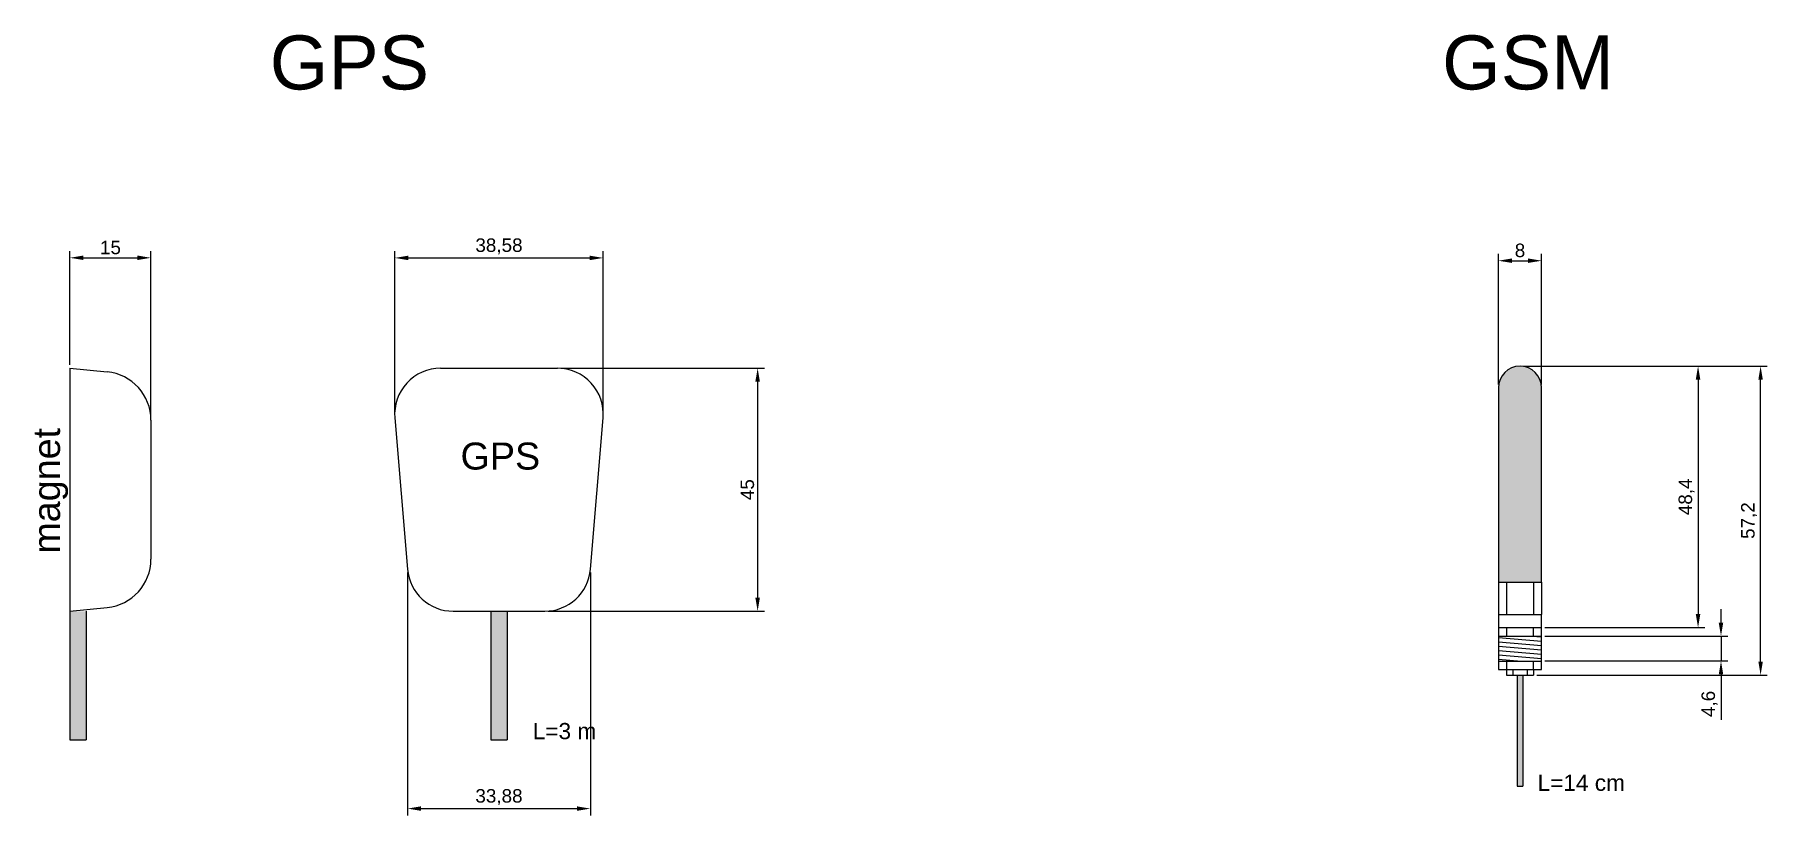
# Model space of a CAD drawing. Header units: millimetres. Extents: x -404 to -83, y 48 to 193.
import ezdxf

# ---------------------------------------------------------------- set-up
doc = ezdxf.new("R2010")
doc.units = ezdxf.units.MM
for name, color, linetype in [('antenna', 7, 'Continuous'), ('dim', 252, 'Continuous'), ('wires', 7, 'Continuous')]:
    doc.layers.add(name, color=color, linetype=linetype)
doc.styles.get("Standard").update_dxf_attribs({"font": 'arial.ttf'})
doc.dimstyles.new('ISO-25', dxfattribs={"dimtxt": 2.5, "dimasz": 2.5, "dimexe": 1.25, "dimexo": 0.625, "dimtad": 1, "dimtxsty": 'Standard', "dimcen": 2.5, "dimadec": 0, "dimazin": 0, "dimtfac": 1, "dimtmove": 0, "dimatfit": 3, "dimfxl": 1, "dimarcsym": 0})

# ---------------------------------------------------------------- blocks, each defined once
blk = doc.blocks.new('*D29')
at = {"layer": 'Defpoints', "color": 0}
for p in [(-298.98, 151.62), (-337.56, 121.98), (-298.98, 121.98)]:
    blk.add_point(p, dxfattribs=at)
at = {"layer": 'dim', "color": 0, "lineweight": -2}
for p, q in [((-337.56, 122.61), (-337.56, 152.87)), ((-335.06, 151.62), (-301.48, 151.62)), ((-298.98, 122.61), (-298.98, 152.87))]:
    blk.add_line(p, q, dxfattribs=at)
at = {"layer": 'dim', "color": 0}
for points in [[(-335.06, 152.04), (-335.06, 151.2), (-337.56, 151.62)], [(-301.48, 152.04), (-301.48, 151.2), (-298.98, 151.62)]]:
    blk.add_solid(points, dxfattribs=at)
at = {"layer": 'dim', "color": 0, "insert": (-318.27, 153.75), "char_height": 2.5, "attachment_point": 5}
blk.add_mtext('38,58', dxfattribs=at)
blk = doc.blocks.new('*D30')
at = {"layer": 'Defpoints', "color": 0}
for p in [(-335.21, 93.98), (-301.33, 93.98), (-301.33, 49.63)]:
    blk.add_point(p, dxfattribs=at)
at = {"layer": 'dim', "color": 0, "lineweight": -2}
for p, q in [((-335.21, 93.36), (-335.21, 48.38)), ((-301.33, 93.36), (-301.33, 48.38)), ((-332.71, 49.63), (-303.83, 49.63))]:
    blk.add_line(p, q, dxfattribs=at)
at = {"layer": 'dim', "color": 0}
for points in [[(-332.71, 50.05), (-332.71, 49.22), (-335.21, 49.63)], [(-303.83, 50.05), (-303.83, 49.22), (-301.33, 49.63)]]:
    blk.add_solid(points, dxfattribs=at)
at = {"layer": 'dim', "color": 0, "insert": (-318.27, 51.76), "char_height": 2.5, "attachment_point": 5}
blk.add_mtext('33,88', dxfattribs=at)
blk = doc.blocks.new('*D31')
at = {"layer": 'Defpoints', "color": 0}
for p in [(-307.45, 131.2), (-309.8, 86.2), (-270.36, 86.2)]:
    blk.add_point(p, dxfattribs=at)
at = {"layer": 'dim', "color": 0, "lineweight": -2}
for p, q in [((-306.83, 131.2), (-269.11, 131.2)), ((-270.36, 128.7), (-270.36, 88.7)), ((-309.18, 86.2), (-269.11, 86.2))]:
    blk.add_line(p, q, dxfattribs=at)
at = {"layer": 'dim', "color": 0}
for points in [[(-270.78, 128.7), (-269.94, 128.7), (-270.36, 131.2)], [(-270.78, 88.7), (-269.94, 88.7), (-270.36, 86.2)]]:
    blk.add_solid(points, dxfattribs=at)
at = {"layer": 'dim', "color": 0, "insert": (-272.26, 108.7), "char_height": 2.5, "attachment_point": 5, "rotation": 90}
blk.add_mtext('45', dxfattribs=at)
blk = doc.blocks.new('*D32')
at = {"layer": 'Defpoints', "color": 0}
for p in [(-382.73, 151.64), (-397.73, 131.2), (-382.73, 121.57)]:
    blk.add_point(p, dxfattribs=at)
at = {"layer": 'dim', "color": 0, "lineweight": -2}
for p, q in [((-397.73, 131.82), (-397.73, 152.89)), ((-395.23, 151.64), (-385.23, 151.64)), ((-382.73, 122.19), (-382.73, 152.89))]:
    blk.add_line(p, q, dxfattribs=at)
at = {"layer": 'dim', "color": 0}
for points in [[(-395.23, 152.06), (-395.23, 151.23), (-397.73, 151.64)], [(-385.23, 152.06), (-385.23, 151.23), (-382.73, 151.64)]]:
    blk.add_solid(points, dxfattribs=at)
at = {"layer": 'dim', "color": 0, "insert": (-390.23, 153.54), "char_height": 2.5, "attachment_point": 5}
blk.add_mtext('15', dxfattribs=at)
blk = doc.blocks.new('*D33')
at = {"layer": 'Defpoints', "color": 0}
for p in [(-125.15, 151.1), (-133.15, 127.57), (-125.15, 127.57)]:
    blk.add_point(p, dxfattribs=at)
at = {"layer": 'dim', "color": 0, "lineweight": -2}
for p, q in [((-133.15, 128.19), (-133.15, 152.35)), ((-130.65, 151.1), (-127.65, 151.1)), ((-125.15, 128.19), (-125.15, 152.35))]:
    blk.add_line(p, q, dxfattribs=at)
at = {"layer": 'dim', "color": 0}
for points in [[(-130.65, 151.52), (-130.65, 150.69), (-133.15, 151.1)], [(-127.65, 151.52), (-127.65, 150.69), (-125.15, 151.1)]]:
    blk.add_solid(points, dxfattribs=at)
at = {"layer": 'dim', "color": 0, "insert": (-129.15, 153), "char_height": 2.5, "attachment_point": 5}
blk.add_mtext('8', dxfattribs=at)
blk = doc.blocks.new('*D34')
at = {"layer": 'Defpoints', "color": 0}
for p in [(-129.15, 131.57), (-84.59, 131.57), (-126.65, 74.37)]:
    blk.add_point(p, dxfattribs=at)
at = {"layer": 'dim', "color": 0, "lineweight": -2}
for p, q in [((-128.53, 131.57), (-83.34, 131.57)), ((-84.59, 76.87), (-84.59, 129.07)), ((-126.03, 74.37), (-83.34, 74.37))]:
    blk.add_line(p, q, dxfattribs=at)
at = {"layer": 'dim', "color": 0}
for points in [[(-85, 129.07), (-84.17, 129.07), (-84.59, 131.57)], [(-85, 76.87), (-84.17, 76.87), (-84.59, 74.37)]]:
    blk.add_solid(points, dxfattribs=at)
at = {"layer": 'dim', "color": 0, "insert": (-86.71, 102.97), "char_height": 2.5, "attachment_point": 5, "rotation": 90}
blk.add_mtext('57,2', dxfattribs=at)
blk = doc.blocks.new('*D35')
at = {"layer": 'Defpoints', "color": 0}
for p in [(-128.53, 131.57), (-125.15, 83.17), (-96.17, 83.17)]:
    blk.add_point(p, dxfattribs=at)
at = {"layer": 'dim', "color": 0, "lineweight": -2}
for p, q in [((-127.9, 131.57), (-94.92, 131.57)), ((-96.17, 129.07), (-96.17, 85.67)), ((-124.53, 83.17), (-94.92, 83.17))]:
    blk.add_line(p, q, dxfattribs=at)
at = {"layer": 'dim', "color": 0}
for points in [[(-96.59, 129.07), (-95.75, 129.07), (-96.17, 131.57)], [(-96.59, 85.67), (-95.75, 85.67), (-96.17, 83.17)]]:
    blk.add_solid(points, dxfattribs=at)
at = {"layer": 'dim', "color": 0, "insert": (-98.3, 107.37), "char_height": 2.5, "attachment_point": 5, "rotation": 90}
blk.add_mtext('48,4', dxfattribs=at)
blk = doc.blocks.new('*D36')
at = {"layer": 'Defpoints', "color": 0}
for p in [(-125.15, 81.57), (-125.15, 76.97), (-91.92, 76.97)]:
    blk.add_point(p, dxfattribs=at)
at = {"layer": 'dim', "color": 0, "lineweight": -2}
for p, q in [((-91.92, 84.07), (-91.92, 86.57)), ((-124.53, 81.57), (-90.67, 81.57)), ((-91.92, 81.57), (-91.92, 76.97)), ((-124.53, 76.97), (-90.67, 76.97)), ((-91.92, 74.47), (-91.92, 66.07))]:
    blk.add_line(p, q, dxfattribs=at)
at = {"layer": 'dim', "color": 0}
for points in [[(-92.34, 84.07), (-91.51, 84.07), (-91.92, 81.57)], [(-92.34, 74.47), (-91.51, 74.47), (-91.92, 76.97)]]:
    blk.add_solid(points, dxfattribs=at)
at = {"layer": 'dim', "color": 0, "insert": (-94.05, 69.02), "char_height": 2.5, "attachment_point": 5, "rotation": 90}
blk.add_mtext('4,6', dxfattribs=at)

msp = doc.modelspace()

# ---------------------------------------------------------------- hatches: boundary and pattern name
at = {"layer": 'antenna'}
h = msp.add_hatch(dxfattribs=at)
h.set_pattern_fill('ANSI31', color=256, scale=0.25, angle=130, style=0)
h.set_pattern_definition([(175, (0, 5.13), (-0.06918, -0.7907295), [])])
h.paths.add_polyline_path([(-125.15, 76.967), (-125.15, 81.567), (-133.15, 81.567), (-133.15, 76.967)])
at = {"layer": 'wires'}
for color, points in [(256, [(-125.15, 127.567, 1), (-133.15, 127.567), (-133.15, 91.567), (-125.15, 91.567)]), (9, [(-394.73, 86.195), (-397.73, 86.195), (-397.73, 62.396), (-394.73, 62.396)]), (9, [(-316.77, 86.195), (-319.77, 86.195), (-319.77, 62.396), (-316.77, 62.396)]), (9, [(-128.65, 74.367), (-129.65, 74.367), (-129.65, 53.757), (-128.65, 53.757)])]:
    msp.add_hatch(color=color, dxfattribs=at).paths.add_polyline_path(points)

# ---------------------------------------------------------------- linework, layer by layer
at = {"layer": 'antenna'}
for p, q in [((-397.73, 131.195), (-397.73, 86.195)), ((-397.73, 131.195), (-390.855, 130.523)), ((-329.09, 131.195), (-307.45, 131.195)), ((-133.15, 127.567), (-133.15, 91.567)), ((-125.15, 91.567), (-125.15, 127.567)), ((-337.561, 121.984), (-335.211, 93.984)), ((-301.33, 93.984), (-298.98, 121.984)), ((-382.73, 121.566), (-382.73, 95.825)), ((-133.15, 91.567), (-125.15, 91.567)), ((-133.15, 91.567), (-133.15, 85.567)), ((-131.65, 91.567), (-131.65, 85.567)), ((-126.65, 91.567), (-126.65, 85.567)), ((-125.15, 91.567), (-125.15, 85.567)), ((-397.73, 86.195), (-390.855, 86.867)), ((-326.74, 86.195), (-309.8, 86.195)), ((-133.15, 85.567), (-125.15, 85.567)), ((-133.15, 85.567), (-133.15, 83.167)), ((-125.15, 83.167), (-125.15, 85.567)), ((-133.15, 83.167), (-125.15, 83.167)), ((-133.15, 83.167), (-133.15, 81.567)), ((-133.15, 81.567), (-125.15, 81.567)), ((-133.15, 81.567), (-133.15, 76.967)), ((-131.65, 83.167), (-131.65, 81.567)), ((-126.65, 81.567), (-126.65, 83.167)), ((-125.15, 81.567), (-125.15, 83.167)), ((-125.15, 76.967), (-125.15, 81.567)), ((-133.15, 76.967), (-125.15, 76.967)), ((-133.15, 76.967), (-133.15, 75.367)), ((-133.15, 75.367), (-125.15, 75.367)), ((-131.65, 76.967), (-131.65, 75.367)), ((-131.65, 75.367), (-131.65, 74.367)), ((-131.65, 74.367), (-126.65, 74.367)), ((-130.45, 75.367), (-130.45, 74.367)), ((-127.85, 75.367), (-127.85, 74.367)), ((-126.65, 75.367), (-126.65, 76.967)), ((-126.65, 75.367), (-126.65, 74.367)), ((-125.15, 75.367), (-125.15, 76.967))]:
    msp.add_line(p, q, dxfattribs=at)
for centre, radius, start, end in [((-391.73, 121.566), 9, 0, 84.41854), ((-329.09, 122.695), 8.5, 90, 184.79751), ((-307.45, 122.695), 8.5, 355.20249, 90), ((-129.15, 127.567), 4, 0, 180), ((-391.73, 95.825), 9, 275.58146, 0), ((-326.74, 94.695), 8.5, 184.79751, 270), ((-309.8, 94.695), 8.5, 270, 355.20249)]:
    msp.add_arc(centre, radius, start, end, dxfattribs=at)
at = {"layer": 'wires', "color": 9}
for p, q in [((-397.73, 86.195), (-397.73, 62.396)), ((-394.73, 86.195), (-394.73, 62.396)), ((-319.77, 86.195), (-319.77, 62.396)), ((-316.77, 86.195), (-316.77, 62.396)), ((-129.65, 74.367), (-129.65, 53.757)), ((-128.65, 74.367), (-128.65, 53.757)), ((-397.73, 62.396), (-394.73, 62.396)), ((-319.77, 62.396), (-316.77, 62.396)), ((-129.65, 53.757), (-128.65, 53.757))]:
    msp.add_line(p, q, dxfattribs=at)

# ---------------------------------------------------------------- texts
at = {"layer": 'antenna'}
for s, height, p in [('GPS', 10, (-360.726, 182.819)), ('GSM', 10, (-143.582, 182.819)), ('GPS', 5, (-325.388, 112.424))]:
    msp.add_text(s, height=height, dxfattribs=at).set_placement(p)
msp.add_text('magnet', height=5, rotation=90, dxfattribs=at).set_placement((-399.572, 96.844))
at = {"layer": 'wires'}
for s, p in [('L=3 m', (-312.017, 62.489)), ('L=14 cm', (-125.902, 52.917))]:
    msp.add_text(s, height=3, dxfattribs=at).set_placement(p)

# ---------------------------------------------------------------- dimensions: what is measured, and where the dimension line sits
at = {"layer": 'dim'}
for base, p1, p2, picture, middle in [((-382.73, 151.643), (-397.73, 131.195), (-382.73, 121.566), '*D32', (-390.23, 153.545)), ((-298.98, 151.621), (-337.561, 121.984), (-298.98, 121.984), '*D29', (-318.27, 153.748)), ((-125.15, 151.103), (-133.15, 127.567), (-125.15, 127.567), '*D33', (-129.15, 153.005)), ((-301.33, 49.634), (-335.211, 93.984), (-301.33, 93.984), '*D30', (-318.27, 51.761))]:
    dim = msp.add_linear_dim(base=base, p1=p1, p2=p2, dimstyle='ISO-25', dxfattribs=at)
    dim.commit()
    dim.dimension.update_dxf_attribs({"geometry": picture, "text_midpoint": middle})
for base, p1, p2, picture, middle in [((-270.361, 86.195), (-307.45, 131.195), (-309.8, 86.195), '*D31', (-272.257, 108.695)), ((-84.586, 131.567), (-126.65, 74.367), (-129.15, 131.567), '*D34', (-86.714, 102.967)), ((-96.169, 83.167), (-128.525, 131.567), (-125.15, 83.167), '*D35', (-98.296, 107.367)), ((-91.925, 76.967), (-125.15, 81.567), (-125.15, 76.967), '*D36', (-94.052, 69.017))]:
    dim = msp.add_linear_dim(base=base, p1=p1, p2=p2, angle=90, dimstyle='ISO-25', dxfattribs=at)
    dim.commit()
    dim.dimension.update_dxf_attribs({"geometry": picture, "text_midpoint": middle})

doc.saveas('drawing.dxf')
